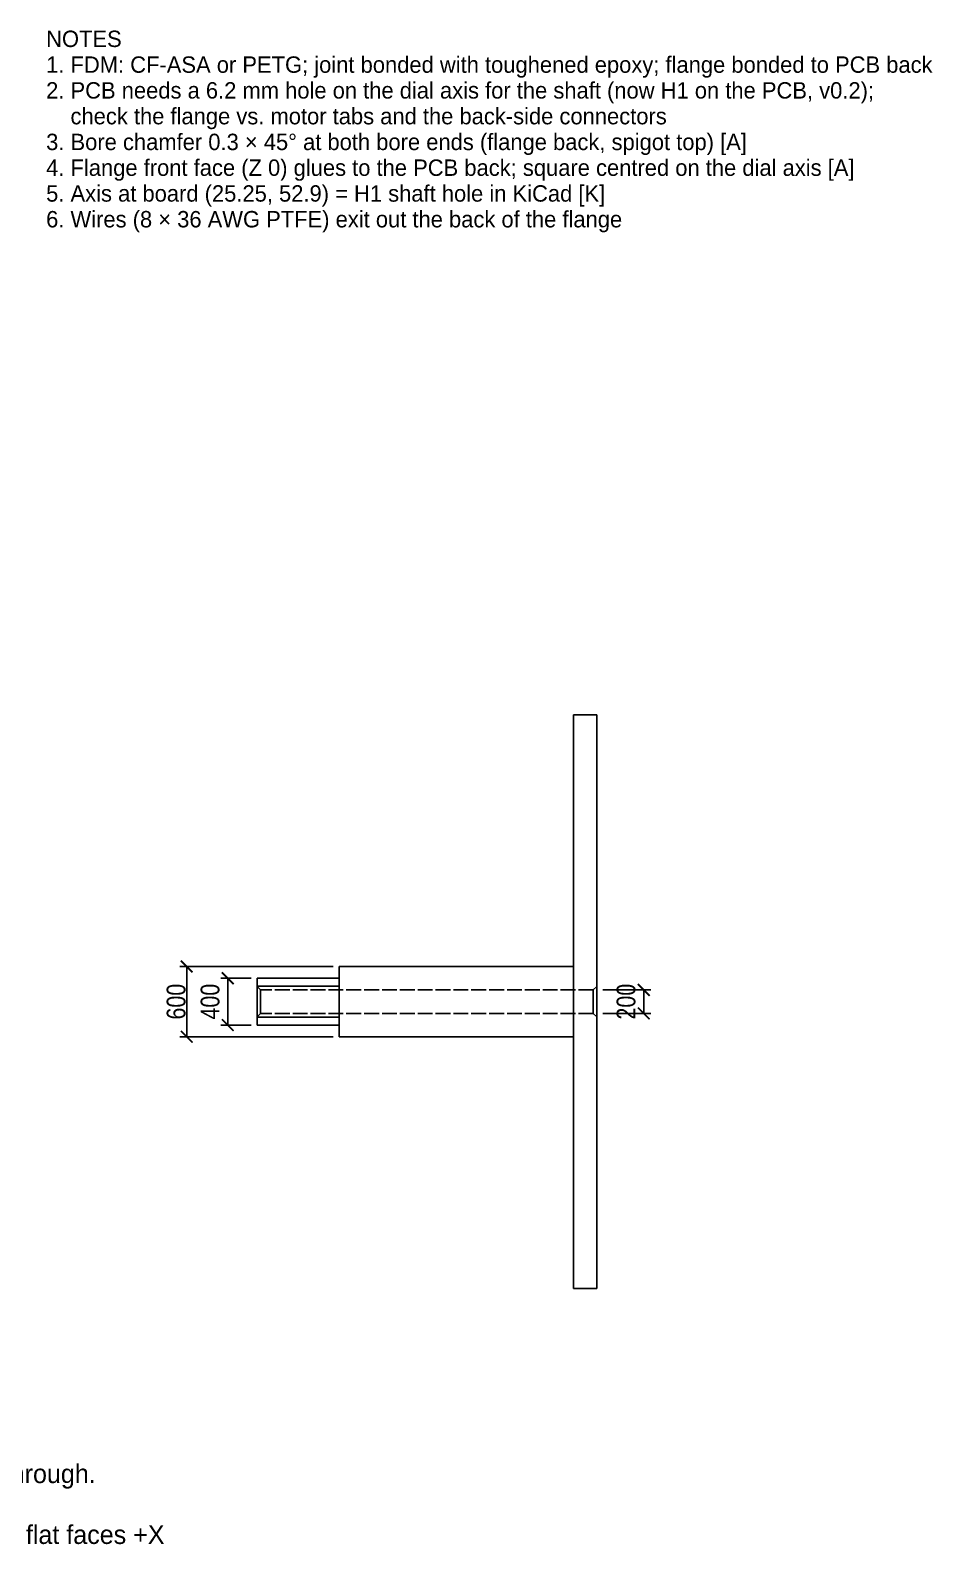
# Model space of a CAD drawing. Header units: millimetres. Extents: x -32 to 106, y -47 to 84.
# Drawn here: x 29.2 to 106.2, y -46.8 to 82.9 of the extents above; entities that cross this region are included whole.
import ezdxf

# ---------------------------------------------------------------- set-up
doc = ezdxf.new("R2010")
doc.units = ezdxf.units.MM
doc.linetypes.add('DASHED', pattern=[1.524, 1.27, -0.254])
for name, color, linetype in [('DIMS', 3, 'CONTINUOUS'), ('HIDDEN', 8, 'DASHED'), ('TEXT', 7, 'CONTINUOUS'), ('VISIBLE', 7, 'CONTINUOUS')]:
    doc.layers.add(name, color=color, linetype=linetype)
doc.styles.add('OpenSansCondensed-Light', font='OpenSansCondensed-Light.ttf')
doc.dimstyles.new('EZDXF', dxfattribs={"dimtxt": 0.25, "dimasz": 0.175, "dimexe": 0.375, "dimexo": 0.125, "dimgap": 0.1, "dimtad": 1, "dimlfac": 100, "dimzin": 12, "dimdsep": 46, "dimtxsty": 'OpenSansCondensed-Light', "dimblk": 'ARCHTICK', "dimcen": 2.5, "dimazin": 3, "dimtfac": 0.5, "dimtmove": 2, "dimatfit": 3})

# ---------------------------------------------------------------- blocks, each defined once
blk = doc.blocks.new('_ARCHTICK')
at = {"color": 0, "linetype": 'BYBLOCK', "const_width": 0.15}
blk.add_lwpolyline([(-0.5, -0.5), (0.5, 0.5)], dxfattribs=at)

msp = doc.modelspace()

# ---------------------------------------------------------------- linework, layer by layer
at = {"layer": 'HIDDEN'}
for points in [[(75.5, -24.5), (75.5, 24.5)], [(77.5, 24.5), (75.5, 24.5)], [(77.5, -24.5), (77.5, 24.5)], [(55.5, 3), (55.5, 2.90476), (55.5, 2.80952), (55.5, 2.71429), (55.5, 2.61905), (55.5, 2.52381), (55.5, 2.42857), (55.5, 2.33333), (55.5, 2.2381), (55.5, 2.14286), (55.5, 2.04762), (55.5, 1.95238), (55.5, 1.85714), (55.5, 1.7619), (55.5, 1.66667), (55.5, 1.57143), (55.5, 1.47619), (55.5, 1.38095), (55.5, 1.28571), (55.5, 1.19048), (55.5, 1.09524), (55.5, 1), (55.5, 0.90476), (55.5, 0.80952), (55.5, 0.71429), (55.5, 0.61905), (55.5, 0.52381), (55.5, 0.42857), (55.5, 0.33333), (55.5, 0.2381), (55.5, 0.14286), (55.5, 0.04762), (55.5, -0.04762), (55.5, -0.14286), (55.5, -0.2381), (55.5, -0.33333), (55.5, -0.42857), (55.5, -0.52381), (55.5, -0.61905), (55.5, -0.71429), (55.5, -0.80952), (55.5, -0.90476), (55.5, -1), (55.5, -1.09524), (55.5, -1.19048), (55.5, -1.28571), (55.5, -1.38095), (55.5, -1.47619), (55.5, -1.57143), (55.5, -1.66667), (55.5, -1.7619), (55.5, -1.85714), (55.5, -1.95238), (55.5, -2.04762), (55.5, -2.14286), (55.5, -2.2381), (55.5, -2.33333), (55.5, -2.42857), (55.5, -2.52381), (55.5, -2.61905), (55.5, -2.71429), (55.5, -2.80952), (55.5, -2.90476), (55.5, -3)], [(75.5, 0), (75.5, 0.04762), (75.5, 0.09524), (75.5, 0.14286), (75.5, 0.19048), (75.5, 0.2381), (75.5, 0.28571), (75.5, 0.33333), (75.5, 0.38095), (75.5, 0.42857), (75.5, 0.47619), (75.5, 0.52381), (75.5, 0.57143), (75.5, 0.61905), (75.5, 0.66667), (75.5, 0.71429), (75.5, 0.7619), (75.5, 0.80952), (75.5, 0.85714), (75.5, 0.90476), (75.5, 0.95238), (75.5, 1), (75.5, 1.04762), (75.5, 1.09524), (75.5, 1.14286), (75.5, 1.19048), (75.5, 1.2381), (75.5, 1.28571), (75.5, 1.33333), (75.5, 1.38095), (75.5, 1.42857), (75.5, 1.47619), (75.5, 1.52381), (75.5, 1.57143), (75.5, 1.61905), (75.5, 1.66667), (75.5, 1.71429), (75.5, 1.7619), (75.5, 1.80952), (75.5, 1.85714), (75.5, 1.90476), (75.5, 1.95238), (75.5, 2), (75.5, 2.04762), (75.5, 2.09524), (75.5, 2.14286), (75.5, 2.19048), (75.5, 2.2381), (75.5, 2.28571), (75.5, 2.33333), (75.5, 2.38095), (75.5, 2.42857), (75.5, 2.47619), (75.5, 2.52381), (75.5, 2.57143), (75.5, 2.61905), (75.5, 2.66667), (75.5, 2.71429), (75.5, 2.7619), (75.5, 2.80952), (75.5, 2.85714), (75.5, 2.90476), (75.5, 2.95238), (75.5, 3)], [(75.5, 3), (75.5, 2.90476), (75.5, 2.80952), (75.5, 2.71429), (75.5, 2.61905), (75.5, 2.52381), (75.5, 2.42857), (75.5, 2.33333), (75.5, 2.2381), (75.5, 2.14286), (75.5, 2.04762), (75.5, 1.95238), (75.5, 1.85714), (75.5, 1.7619), (75.5, 1.66667), (75.5, 1.57143), (75.5, 1.47619), (75.5, 1.38095), (75.5, 1.28571), (75.5, 1.19048), (75.5, 1.09524), (75.5, 1), (75.5, 0.90476), (75.5, 0.80952), (75.5, 0.71429), (75.5, 0.61905), (75.5, 0.52381), (75.5, 0.42857), (75.5, 0.33333), (75.5, 0.2381), (75.5, 0.14286), (75.5, 0.04762), (75.5, -0.04762), (75.5, -0.14286), (75.5, -0.2381), (75.5, -0.33333), (75.5, -0.42857), (75.5, -0.52381), (75.5, -0.61905), (75.5, -0.71429), (75.5, -0.80952), (75.5, -0.90476), (75.5, -1), (75.5, -1.09524), (75.5, -1.19048), (75.5, -1.28571), (75.5, -1.38095), (75.5, -1.47619), (75.5, -1.57143), (75.5, -1.66667), (75.5, -1.7619), (75.5, -1.85714), (75.5, -1.95238), (75.5, -2.04762), (75.5, -2.14286), (75.5, -2.2381), (75.5, -2.33333), (75.5, -2.42857), (75.5, -2.52381), (75.5, -2.61905), (75.5, -2.71429), (75.5, -2.80952), (75.5, -2.90476), (75.5, -3)], [(48.5, 2), (48.5, 1.93651), (48.5, 1.87302), (48.5, 1.80952), (48.5, 1.74603), (48.5, 1.68254), (48.5, 1.61905), (48.5, 1.55556), (48.5, 1.49206), (48.5, 1.42857), (48.5, 1.36508), (48.5, 1.30159), (48.5, 1.2381), (48.5, 1.1746), (48.5, 1.11111), (48.5, 1.04762), (48.5, 0.98413), (48.5, 0.92063), (48.5, 0.85714), (48.5, 0.79365), (48.5, 0.73016), (48.5, 0.66667), (48.5, 0.60317), (48.5, 0.53968), (48.5, 0.47619), (48.5, 0.4127), (48.5, 0.34921), (48.5, 0.28571), (48.5, 0.22222), (48.5, 0.15873), (48.5, 0.09524), (48.5, 0.03175), (48.5, -0.03175), (48.5, -0.09524), (48.5, -0.15873), (48.5, -0.22222), (48.5, -0.28571), (48.5, -0.34921), (48.5, -0.4127), (48.5, -0.47619), (48.5, -0.53968), (48.5, -0.60317), (48.5, -0.66667), (48.5, -0.73016), (48.5, -0.79365), (48.5, -0.85714), (48.5, -0.92063), (48.5, -0.98413), (48.5, -1.04762), (48.5, -1.11111), (48.5, -1.1746), (48.5, -1.2381), (48.5, -1.30159), (48.5, -1.36508), (48.5, -1.42857), (48.5, -1.49206), (48.5, -1.55556), (48.5, -1.61905), (48.5, -1.68254), (48.5, -1.74603), (48.5, -1.80952), (48.5, -1.87302), (48.5, -1.93651), (48.5, -2)], [(48.5, 0), (48.5, 0.02063), (48.5, 0.04127), (48.5, 0.0619), (48.5, 0.08254), (48.5, 0.10317), (48.5, 0.12381), (48.5, 0.14444), (48.5, 0.16508), (48.5, 0.18571), (48.5, 0.20635), (48.5, 0.22698), (48.5, 0.24762), (48.5, 0.26825), (48.5, 0.28889), (48.5, 0.30952), (48.5, 0.33016), (48.5, 0.35079), (48.5, 0.37143), (48.5, 0.39206), (48.5, 0.4127), (48.5, 0.43333), (48.5, 0.45397), (48.5, 0.4746), (48.5, 0.49524), (48.5, 0.51587), (48.5, 0.53651), (48.5, 0.55714), (48.5, 0.57778), (48.5, 0.59841), (48.5, 0.61905), (48.5, 0.63968), (48.5, 0.66032), (48.5, 0.68095), (48.5, 0.70159), (48.5, 0.72222), (48.5, 0.74286), (48.5, 0.76349), (48.5, 0.78413), (48.5, 0.80476), (48.5, 0.8254), (48.5, 0.84603), (48.5, 0.86667), (48.5, 0.8873), (48.5, 0.90794), (48.5, 0.92857), (48.5, 0.94921), (48.5, 0.96984), (48.5, 0.99048), (48.5, 1.01111), (48.5, 1.03175), (48.5, 1.05238), (48.5, 1.07302), (48.5, 1.09365), (48.5, 1.11429), (48.5, 1.13492), (48.5, 1.15556), (48.5, 1.17619), (48.5, 1.19683), (48.5, 1.21746), (48.5, 1.2381), (48.5, 1.25873), (48.5, 1.27937), (48.5, 1.3)], [(48.5, 1.3), (48.5, 1.25873), (48.5, 1.21746), (48.5, 1.17619), (48.5, 1.13492), (48.5, 1.09365), (48.5, 1.05238), (48.5, 1.01111), (48.5, 0.96984), (48.5, 0.92857), (48.5, 0.8873), (48.5, 0.84603), (48.5, 0.80476), (48.5, 0.76349), (48.5, 0.72222), (48.5, 0.68095), (48.5, 0.63968), (48.5, 0.59841), (48.5, 0.55714), (48.5, 0.51587), (48.5, 0.4746), (48.5, 0.43333), (48.5, 0.39206), (48.5, 0.35079), (48.5, 0.30952), (48.5, 0.26825), (48.5, 0.22698), (48.5, 0.18571), (48.5, 0.14444), (48.5, 0.10317), (48.5, 0.0619), (48.5, 0.02063), (48.5, -0.02063), (48.5, -0.0619), (48.5, -0.10317), (48.5, -0.14444), (48.5, -0.18571), (48.5, -0.22698), (48.5, -0.26825), (48.5, -0.30952), (48.5, -0.35079), (48.5, -0.39206), (48.5, -0.43333), (48.5, -0.4746), (48.5, -0.51587), (48.5, -0.55714), (48.5, -0.59841), (48.5, -0.63968), (48.5, -0.68095), (48.5, -0.72222), (48.5, -0.76349), (48.5, -0.80476), (48.5, -0.84603), (48.5, -0.8873), (48.5, -0.92857), (48.5, -0.96984), (48.5, -1.01111), (48.5, -1.05238), (48.5, -1.09365), (48.5, -1.13492), (48.5, -1.17619), (48.5, -1.21746), (48.5, -1.25873), (48.5, -1.3)], [(48.8, 1), (48.5, 1.3)], [(55.5, 1.32288), (55.5, 1.33362), (55.5, 1.34437), (55.5, 1.35512), (55.5, 1.36587), (55.5, 1.37662), (55.5, 1.38736), (55.5, 1.39811), (55.5, 1.40886), (55.5, 1.41961), (55.5, 1.43036), (55.5, 1.4411), (55.5, 1.45185), (55.5, 1.4626), (55.5, 1.47335), (55.5, 1.4841), (55.5, 1.49484), (55.5, 1.50559), (55.5, 1.51634), (55.5, 1.52709), (55.5, 1.53784), (55.5, 1.54858), (55.5, 1.55933), (55.5, 1.57008), (55.5, 1.58083), (55.5, 1.59158), (55.5, 1.60232), (55.5, 1.61307), (55.5, 1.62382), (55.5, 1.63457), (55.5, 1.64532), (55.5, 1.65606), (55.5, 1.66681), (55.5, 1.67756), (55.5, 1.68831), (55.5, 1.69906), (55.5, 1.7098), (55.5, 1.72055), (55.5, 1.7313), (55.5, 1.74205), (55.5, 1.7528), (55.5, 1.76354), (55.5, 1.77429), (55.5, 1.78504), (55.5, 1.79579), (55.5, 1.80654), (55.5, 1.81728), (55.5, 1.82803), (55.5, 1.83878), (55.5, 1.84953), (55.5, 1.86028), (55.5, 1.87102), (55.5, 1.88177), (55.5, 1.89252), (55.5, 1.90327), (55.5, 1.91402), (55.5, 1.92476), (55.5, 1.93551), (55.5, 1.94626), (55.5, 1.95701), (55.5, 1.96776), (55.5, 1.9785), (55.5, 1.98925), (55.5, 2)], [(55.5, 2), (55.5, 1.93651), (55.5, 1.87302), (55.5, 1.80952), (55.5, 1.74603), (55.5, 1.68254), (55.5, 1.61905), (55.5, 1.55556), (55.5, 1.49206), (55.5, 1.42857), (55.5, 1.36508), (55.5, 1.30159), (55.5, 1.2381), (55.5, 1.1746), (55.5, 1.11111), (55.5, 1.04762), (55.5, 0.98413), (55.5, 0.92063), (55.5, 0.85714), (55.5, 0.79365), (55.5, 0.73016), (55.5, 0.66667), (55.5, 0.60317), (55.5, 0.53968), (55.5, 0.47619), (55.5, 0.4127), (55.5, 0.34921), (55.5, 0.28571), (55.5, 0.22222), (55.5, 0.15873), (55.5, 0.09524), (55.5, 0.03175), (55.5, -0.03175), (55.5, -0.09524), (55.5, -0.15873), (55.5, -0.22222), (55.5, -0.28571), (55.5, -0.34921), (55.5, -0.4127), (55.5, -0.47619), (55.5, -0.53968), (55.5, -0.60317), (55.5, -0.66667), (55.5, -0.73016), (55.5, -0.79365), (55.5, -0.85714), (55.5, -0.92063), (55.5, -0.98413), (55.5, -1.04762), (55.5, -1.11111), (55.5, -1.1746), (55.5, -1.2381), (55.5, -1.30159), (55.5, -1.36508), (55.5, -1.42857), (55.5, -1.49206), (55.5, -1.55556), (55.5, -1.61905), (55.5, -1.68254), (55.5, -1.74603), (55.5, -1.80952), (55.5, -1.87302), (55.5, -1.93651), (55.5, -2)], [(55.5, -1.32288), (55.5, 1.32288)], [(77.2, 1), (77.5, 1.3)], [(77.5, 0), (77.5, 0.02063), (77.5, 0.04127), (77.5, 0.0619), (77.5, 0.08254), (77.5, 0.10317), (77.5, 0.12381), (77.5, 0.14444), (77.5, 0.16508), (77.5, 0.18571), (77.5, 0.20635), (77.5, 0.22698), (77.5, 0.24762), (77.5, 0.26825), (77.5, 0.28889), (77.5, 0.30952), (77.5, 0.33016), (77.5, 0.35079), (77.5, 0.37143), (77.5, 0.39206), (77.5, 0.4127), (77.5, 0.43333), (77.5, 0.45397), (77.5, 0.4746), (77.5, 0.49524), (77.5, 0.51587), (77.5, 0.53651), (77.5, 0.55714), (77.5, 0.57778), (77.5, 0.59841), (77.5, 0.61905), (77.5, 0.63968), (77.5, 0.66032), (77.5, 0.68095), (77.5, 0.70159), (77.5, 0.72222), (77.5, 0.74286), (77.5, 0.76349), (77.5, 0.78413), (77.5, 0.80476), (77.5, 0.8254), (77.5, 0.84603), (77.5, 0.86667), (77.5, 0.8873), (77.5, 0.90794), (77.5, 0.92857), (77.5, 0.94921), (77.5, 0.96984), (77.5, 0.99048), (77.5, 1.01111), (77.5, 1.03175), (77.5, 1.05238), (77.5, 1.07302), (77.5, 1.09365), (77.5, 1.11429), (77.5, 1.13492), (77.5, 1.15556), (77.5, 1.17619), (77.5, 1.19683), (77.5, 1.21746), (77.5, 1.2381), (77.5, 1.25873), (77.5, 1.27937), (77.5, 1.3)], [(77.5, 1.3), (77.5, 1.25873), (77.5, 1.21746), (77.5, 1.17619), (77.5, 1.13492), (77.5, 1.09365), (77.5, 1.05238), (77.5, 1.01111), (77.5, 0.96984), (77.5, 0.92857), (77.5, 0.8873), (77.5, 0.84603), (77.5, 0.80476), (77.5, 0.76349), (77.5, 0.72222), (77.5, 0.68095), (77.5, 0.63968), (77.5, 0.59841), (77.5, 0.55714), (77.5, 0.51587), (77.5, 0.4746), (77.5, 0.43333), (77.5, 0.39206), (77.5, 0.35079), (77.5, 0.30952), (77.5, 0.26825), (77.5, 0.22698), (77.5, 0.18571), (77.5, 0.14444), (77.5, 0.10317), (77.5, 0.0619), (77.5, 0.02063), (77.5, -0.02063), (77.5, -0.0619), (77.5, -0.10317), (77.5, -0.14444), (77.5, -0.18571), (77.5, -0.22698), (77.5, -0.26825), (77.5, -0.30952), (77.5, -0.35079), (77.5, -0.39206), (77.5, -0.43333), (77.5, -0.4746), (77.5, -0.51587), (77.5, -0.55714), (77.5, -0.59841), (77.5, -0.63968), (77.5, -0.68095), (77.5, -0.72222), (77.5, -0.76349), (77.5, -0.80476), (77.5, -0.84603), (77.5, -0.8873), (77.5, -0.92857), (77.5, -0.96984), (77.5, -1.01111), (77.5, -1.05238), (77.5, -1.09365), (77.5, -1.13492), (77.5, -1.17619), (77.5, -1.21746), (77.5, -1.25873), (77.5, -1.3)], [(48.8, 0), (48.8, 0.01587), (48.8, 0.03175), (48.8, 0.04762), (48.8, 0.06349), (48.8, 0.07937), (48.8, 0.09524), (48.8, 0.11111), (48.8, 0.12698), (48.8, 0.14286), (48.8, 0.15873), (48.8, 0.1746), (48.8, 0.19048), (48.8, 0.20635), (48.8, 0.22222), (48.8, 0.2381), (48.8, 0.25397), (48.8, 0.26984), (48.8, 0.28571), (48.8, 0.30159), (48.8, 0.31746), (48.8, 0.33333), (48.8, 0.34921), (48.8, 0.36508), (48.8, 0.38095), (48.8, 0.39683), (48.8, 0.4127), (48.8, 0.42857), (48.8, 0.44444), (48.8, 0.46032), (48.8, 0.47619), (48.8, 0.49206), (48.8, 0.50794), (48.8, 0.52381), (48.8, 0.53968), (48.8, 0.55556), (48.8, 0.57143), (48.8, 0.5873), (48.8, 0.60317), (48.8, 0.61905), (48.8, 0.63492), (48.8, 0.65079), (48.8, 0.66667), (48.8, 0.68254), (48.8, 0.69841), (48.8, 0.71429), (48.8, 0.73016), (48.8, 0.74603), (48.8, 0.7619), (48.8, 0.77778), (48.8, 0.79365), (48.8, 0.80952), (48.8, 0.8254), (48.8, 0.84127), (48.8, 0.85714), (48.8, 0.87302), (48.8, 0.88889), (48.8, 0.90476), (48.8, 0.92063), (48.8, 0.93651), (48.8, 0.95238), (48.8, 0.96825), (48.8, 0.98413), (48.8, 1)], [(48.8, 1), (48.8, 0.96825), (48.8, 0.93651), (48.8, 0.90476), (48.8, 0.87302), (48.8, 0.84127), (48.8, 0.80952), (48.8, 0.77778), (48.8, 0.74603), (48.8, 0.71429), (48.8, 0.68254), (48.8, 0.65079), (48.8, 0.61905), (48.8, 0.5873), (48.8, 0.55556), (48.8, 0.52381), (48.8, 0.49206), (48.8, 0.46032), (48.8, 0.42857), (48.8, 0.39683), (48.8, 0.36508), (48.8, 0.33333), (48.8, 0.30159), (48.8, 0.26984), (48.8, 0.2381), (48.8, 0.20635), (48.8, 0.1746), (48.8, 0.14286), (48.8, 0.11111), (48.8, 0.07937), (48.8, 0.04762), (48.8, 0.01587), (48.8, -0.01587), (48.8, -0.04762), (48.8, -0.07937), (48.8, -0.11111), (48.8, -0.14286), (48.8, -0.1746), (48.8, -0.20635), (48.8, -0.2381), (48.8, -0.26984), (48.8, -0.30159), (48.8, -0.33333), (48.8, -0.36508), (48.8, -0.39683), (48.8, -0.42857), (48.8, -0.46032), (48.8, -0.49206), (48.8, -0.52381), (48.8, -0.55556), (48.8, -0.5873), (48.8, -0.61905), (48.8, -0.65079), (48.8, -0.68254), (48.8, -0.71429), (48.8, -0.74603), (48.8, -0.77778), (48.8, -0.80952), (48.8, -0.84127), (48.8, -0.87302), (48.8, -0.90476), (48.8, -0.93651), (48.8, -0.96825), (48.8, -1)], [(77.2, 1), (48.8, 1)], [(77.2, 0), (77.2, 0.01587), (77.2, 0.03175), (77.2, 0.04762), (77.2, 0.06349), (77.2, 0.07937), (77.2, 0.09524), (77.2, 0.11111), (77.2, 0.12698), (77.2, 0.14286), (77.2, 0.15873), (77.2, 0.1746), (77.2, 0.19048), (77.2, 0.20635), (77.2, 0.22222), (77.2, 0.2381), (77.2, 0.25397), (77.2, 0.26984), (77.2, 0.28571), (77.2, 0.30159), (77.2, 0.31746), (77.2, 0.33333), (77.2, 0.34921), (77.2, 0.36508), (77.2, 0.38095), (77.2, 0.39683), (77.2, 0.4127), (77.2, 0.42857), (77.2, 0.44444), (77.2, 0.46032), (77.2, 0.47619), (77.2, 0.49206), (77.2, 0.50794), (77.2, 0.52381), (77.2, 0.53968), (77.2, 0.55556), (77.2, 0.57143), (77.2, 0.5873), (77.2, 0.60317), (77.2, 0.61905), (77.2, 0.63492), (77.2, 0.65079), (77.2, 0.66667), (77.2, 0.68254), (77.2, 0.69841), (77.2, 0.71429), (77.2, 0.73016), (77.2, 0.74603), (77.2, 0.7619), (77.2, 0.77778), (77.2, 0.79365), (77.2, 0.80952), (77.2, 0.8254), (77.2, 0.84127), (77.2, 0.85714), (77.2, 0.87302), (77.2, 0.88889), (77.2, 0.90476), (77.2, 0.92063), (77.2, 0.93651), (77.2, 0.95238), (77.2, 0.96825), (77.2, 0.98413), (77.2, 1)], [(77.2, 1), (77.2, 0.96825), (77.2, 0.93651), (77.2, 0.90476), (77.2, 0.87302), (77.2, 0.84127), (77.2, 0.80952), (77.2, 0.77778), (77.2, 0.74603), (77.2, 0.71429), (77.2, 0.68254), (77.2, 0.65079), (77.2, 0.61905), (77.2, 0.5873), (77.2, 0.55556), (77.2, 0.52381), (77.2, 0.49206), (77.2, 0.46032), (77.2, 0.42857), (77.2, 0.39683), (77.2, 0.36508), (77.2, 0.33333), (77.2, 0.30159), (77.2, 0.26984), (77.2, 0.2381), (77.2, 0.20635), (77.2, 0.1746), (77.2, 0.14286), (77.2, 0.11111), (77.2, 0.07937), (77.2, 0.04762), (77.2, 0.01587), (77.2, -0.01587), (77.2, -0.04762), (77.2, -0.07937), (77.2, -0.11111), (77.2, -0.14286), (77.2, -0.1746), (77.2, -0.20635), (77.2, -0.2381), (77.2, -0.26984), (77.2, -0.30159), (77.2, -0.33333), (77.2, -0.36508), (77.2, -0.39683), (77.2, -0.42857), (77.2, -0.46032), (77.2, -0.49206), (77.2, -0.52381), (77.2, -0.55556), (77.2, -0.5873), (77.2, -0.61905), (77.2, -0.65079), (77.2, -0.68254), (77.2, -0.71429), (77.2, -0.74603), (77.2, -0.77778), (77.2, -0.80952), (77.2, -0.84127), (77.2, -0.87302), (77.2, -0.90476), (77.2, -0.93651), (77.2, -0.96825), (77.2, -1)], [(48.5, -1.3), (48.5, -1.27937), (48.5, -1.25873), (48.5, -1.2381), (48.5, -1.21746), (48.5, -1.19683), (48.5, -1.17619), (48.5, -1.15556), (48.5, -1.13492), (48.5, -1.11429), (48.5, -1.09365), (48.5, -1.07302), (48.5, -1.05238), (48.5, -1.03175), (48.5, -1.01111), (48.5, -0.99048), (48.5, -0.96984), (48.5, -0.94921), (48.5, -0.92857), (48.5, -0.90794), (48.5, -0.8873), (48.5, -0.86667), (48.5, -0.84603), (48.5, -0.8254), (48.5, -0.80476), (48.5, -0.78413), (48.5, -0.76349), (48.5, -0.74286), (48.5, -0.72222), (48.5, -0.70159), (48.5, -0.68095), (48.5, -0.66032), (48.5, -0.63968), (48.5, -0.61905), (48.5, -0.59841), (48.5, -0.57778), (48.5, -0.55714), (48.5, -0.53651), (48.5, -0.51587), (48.5, -0.49524), (48.5, -0.4746), (48.5, -0.45397), (48.5, -0.43333), (48.5, -0.4127), (48.5, -0.39206), (48.5, -0.37143), (48.5, -0.35079), (48.5, -0.33016), (48.5, -0.30952), (48.5, -0.28889), (48.5, -0.26825), (48.5, -0.24762), (48.5, -0.22698), (48.5, -0.20635), (48.5, -0.18571), (48.5, -0.16508), (48.5, -0.14444), (48.5, -0.12381), (48.5, -0.10317), (48.5, -0.08254), (48.5, -0.0619), (48.5, -0.04127), (48.5, -0.02063), (48.5, 0)], [(48.8, -1), (48.5, -1.3)], [(48.8, -1), (48.8, -0.98413), (48.8, -0.96825), (48.8, -0.95238), (48.8, -0.93651), (48.8, -0.92063), (48.8, -0.90476), (48.8, -0.88889), (48.8, -0.87302), (48.8, -0.85714), (48.8, -0.84127), (48.8, -0.8254), (48.8, -0.80952), (48.8, -0.79365), (48.8, -0.77778), (48.8, -0.7619), (48.8, -0.74603), (48.8, -0.73016), (48.8, -0.71429), (48.8, -0.69841), (48.8, -0.68254), (48.8, -0.66667), (48.8, -0.65079), (48.8, -0.63492), (48.8, -0.61905), (48.8, -0.60317), (48.8, -0.5873), (48.8, -0.57143), (48.8, -0.55556), (48.8, -0.53968), (48.8, -0.52381), (48.8, -0.50794), (48.8, -0.49206), (48.8, -0.47619), (48.8, -0.46032), (48.8, -0.44444), (48.8, -0.42857), (48.8, -0.4127), (48.8, -0.39683), (48.8, -0.38095), (48.8, -0.36508), (48.8, -0.34921), (48.8, -0.33333), (48.8, -0.31746), (48.8, -0.30159), (48.8, -0.28571), (48.8, -0.26984), (48.8, -0.25397), (48.8, -0.2381), (48.8, -0.22222), (48.8, -0.20635), (48.8, -0.19048), (48.8, -0.1746), (48.8, -0.15873), (48.8, -0.14286), (48.8, -0.12698), (48.8, -0.11111), (48.8, -0.09524), (48.8, -0.07937), (48.8, -0.06349), (48.8, -0.04762), (48.8, -0.03175), (48.8, -0.01587), (48.8, 0)], [(77.2, -1), (48.8, -1)], [(75.5, -3), (75.5, -2.95238), (75.5, -2.90476), (75.5, -2.85714), (75.5, -2.80952), (75.5, -2.7619), (75.5, -2.71429), (75.5, -2.66667), (75.5, -2.61905), (75.5, -2.57143), (75.5, -2.52381), (75.5, -2.47619), (75.5, -2.42857), (75.5, -2.38095), (75.5, -2.33333), (75.5, -2.28571), (75.5, -2.2381), (75.5, -2.19048), (75.5, -2.14286), (75.5, -2.09524), (75.5, -2.04762), (75.5, -2), (75.5, -1.95238), (75.5, -1.90476), (75.5, -1.85714), (75.5, -1.80952), (75.5, -1.7619), (75.5, -1.71429), (75.5, -1.66667), (75.5, -1.61905), (75.5, -1.57143), (75.5, -1.52381), (75.5, -1.47619), (75.5, -1.42857), (75.5, -1.38095), (75.5, -1.33333), (75.5, -1.28571), (75.5, -1.2381), (75.5, -1.19048), (75.5, -1.14286), (75.5, -1.09524), (75.5, -1.04762), (75.5, -1), (75.5, -0.95238), (75.5, -0.90476), (75.5, -0.85714), (75.5, -0.80952), (75.5, -0.7619), (75.5, -0.71429), (75.5, -0.66667), (75.5, -0.61905), (75.5, -0.57143), (75.5, -0.52381), (75.5, -0.47619), (75.5, -0.42857), (75.5, -0.38095), (75.5, -0.33333), (75.5, -0.28571), (75.5, -0.2381), (75.5, -0.19048), (75.5, -0.14286), (75.5, -0.09524), (75.5, -0.04762), (75.5, 0)], [(77.2, -1), (77.2, -0.98413), (77.2, -0.96825), (77.2, -0.95238), (77.2, -0.93651), (77.2, -0.92063), (77.2, -0.90476), (77.2, -0.88889), (77.2, -0.87302), (77.2, -0.85714), (77.2, -0.84127), (77.2, -0.8254), (77.2, -0.80952), (77.2, -0.79365), (77.2, -0.77778), (77.2, -0.7619), (77.2, -0.74603), (77.2, -0.73016), (77.2, -0.71429), (77.2, -0.69841), (77.2, -0.68254), (77.2, -0.66667), (77.2, -0.65079), (77.2, -0.63492), (77.2, -0.61905), (77.2, -0.60317), (77.2, -0.5873), (77.2, -0.57143), (77.2, -0.55556), (77.2, -0.53968), (77.2, -0.52381), (77.2, -0.50794), (77.2, -0.49206), (77.2, -0.47619), (77.2, -0.46032), (77.2, -0.44444), (77.2, -0.42857), (77.2, -0.4127), (77.2, -0.39683), (77.2, -0.38095), (77.2, -0.36508), (77.2, -0.34921), (77.2, -0.33333), (77.2, -0.31746), (77.2, -0.30159), (77.2, -0.28571), (77.2, -0.26984), (77.2, -0.25397), (77.2, -0.2381), (77.2, -0.22222), (77.2, -0.20635), (77.2, -0.19048), (77.2, -0.1746), (77.2, -0.15873), (77.2, -0.14286), (77.2, -0.12698), (77.2, -0.11111), (77.2, -0.09524), (77.2, -0.07937), (77.2, -0.06349), (77.2, -0.04762), (77.2, -0.03175), (77.2, -0.01587), (77.2, 0)], [(77.2, -1), (77.5, -1.3)], [(77.5, -1.3), (77.5, -1.27937), (77.5, -1.25873), (77.5, -1.2381), (77.5, -1.21746), (77.5, -1.19683), (77.5, -1.17619), (77.5, -1.15556), (77.5, -1.13492), (77.5, -1.11429), (77.5, -1.09365), (77.5, -1.07302), (77.5, -1.05238), (77.5, -1.03175), (77.5, -1.01111), (77.5, -0.99048), (77.5, -0.96984), (77.5, -0.94921), (77.5, -0.92857), (77.5, -0.90794), (77.5, -0.8873), (77.5, -0.86667), (77.5, -0.84603), (77.5, -0.8254), (77.5, -0.80476), (77.5, -0.78413), (77.5, -0.76349), (77.5, -0.74286), (77.5, -0.72222), (77.5, -0.70159), (77.5, -0.68095), (77.5, -0.66032), (77.5, -0.63968), (77.5, -0.61905), (77.5, -0.59841), (77.5, -0.57778), (77.5, -0.55714), (77.5, -0.53651), (77.5, -0.51587), (77.5, -0.49524), (77.5, -0.4746), (77.5, -0.45397), (77.5, -0.43333), (77.5, -0.4127), (77.5, -0.39206), (77.5, -0.37143), (77.5, -0.35079), (77.5, -0.33016), (77.5, -0.30952), (77.5, -0.28889), (77.5, -0.26825), (77.5, -0.24762), (77.5, -0.22698), (77.5, -0.20635), (77.5, -0.18571), (77.5, -0.16508), (77.5, -0.14444), (77.5, -0.12381), (77.5, -0.10317), (77.5, -0.08254), (77.5, -0.0619), (77.5, -0.04127), (77.5, -0.02063), (77.5, 0)], [(55.5, -2), (55.5, -1.98925), (55.5, -1.9785), (55.5, -1.96776), (55.5, -1.95701), (55.5, -1.94626), (55.5, -1.93551), (55.5, -1.92476), (55.5, -1.91402), (55.5, -1.90327), (55.5, -1.89252), (55.5, -1.88177), (55.5, -1.87102), (55.5, -1.86028), (55.5, -1.84953), (55.5, -1.83878), (55.5, -1.82803), (55.5, -1.81728), (55.5, -1.80654), (55.5, -1.79579), (55.5, -1.78504), (55.5, -1.77429), (55.5, -1.76354), (55.5, -1.7528), (55.5, -1.74205), (55.5, -1.7313), (55.5, -1.72055), (55.5, -1.7098), (55.5, -1.69906), (55.5, -1.68831), (55.5, -1.67756), (55.5, -1.66681), (55.5, -1.65606), (55.5, -1.64532), (55.5, -1.63457), (55.5, -1.62382), (55.5, -1.61307), (55.5, -1.60232), (55.5, -1.59158), (55.5, -1.58083), (55.5, -1.57008), (55.5, -1.55933), (55.5, -1.54858), (55.5, -1.53784), (55.5, -1.52709), (55.5, -1.51634), (55.5, -1.50559), (55.5, -1.49484), (55.5, -1.4841), (55.5, -1.47335), (55.5, -1.4626), (55.5, -1.45185), (55.5, -1.4411), (55.5, -1.43036), (55.5, -1.41961), (55.5, -1.40886), (55.5, -1.39811), (55.5, -1.38736), (55.5, -1.37662), (55.5, -1.36587), (55.5, -1.35512), (55.5, -1.34437), (55.5, -1.33362), (55.5, -1.32288)], [(77.5, -24.5), (75.5, -24.5)]]:
    msp.add_lwpolyline(points, dxfattribs=at)
at = {"layer": 'VISIBLE'}
for points in [[(77.5, 24.5), (75.5, 24.5)], [(75.5, -24.5), (75.5, 24.5)], [(77.5, -24.5), (77.5, 24.5)], [(55.5, 0), (55.5, 0.04762), (55.5, 0.09524), (55.5, 0.14286), (55.5, 0.19048), (55.5, 0.2381), (55.5, 0.28571), (55.5, 0.33333), (55.5, 0.38095), (55.5, 0.42857), (55.5, 0.47619), (55.5, 0.52381), (55.5, 0.57143), (55.5, 0.61905), (55.5, 0.66667), (55.5, 0.71429), (55.5, 0.7619), (55.5, 0.80952), (55.5, 0.85714), (55.5, 0.90476), (55.5, 0.95238), (55.5, 1), (55.5, 1.04762), (55.5, 1.09524), (55.5, 1.14286), (55.5, 1.19048), (55.5, 1.2381), (55.5, 1.28571), (55.5, 1.33333), (55.5, 1.38095), (55.5, 1.42857), (55.5, 1.47619), (55.5, 1.52381), (55.5, 1.57143), (55.5, 1.61905), (55.5, 1.66667), (55.5, 1.71429), (55.5, 1.7619), (55.5, 1.80952), (55.5, 1.85714), (55.5, 1.90476), (55.5, 1.95238), (55.5, 2), (55.5, 2.04762), (55.5, 2.09524), (55.5, 2.14286), (55.5, 2.19048), (55.5, 2.2381), (55.5, 2.28571), (55.5, 2.33333), (55.5, 2.38095), (55.5, 2.42857), (55.5, 2.47619), (55.5, 2.52381), (55.5, 2.57143), (55.5, 2.61905), (55.5, 2.66667), (55.5, 2.71429), (55.5, 2.7619), (55.5, 2.80952), (55.5, 2.85714), (55.5, 2.90476), (55.5, 2.95238), (55.5, 3)], [(75.5, 3), (55.5, 3)], [(48.5, 1.32288), (48.5, 1.33362), (48.5, 1.34437), (48.5, 1.35512), (48.5, 1.36587), (48.5, 1.37662), (48.5, 1.38736), (48.5, 1.39811), (48.5, 1.40886), (48.5, 1.41961), (48.5, 1.43036), (48.5, 1.4411), (48.5, 1.45185), (48.5, 1.4626), (48.5, 1.47335), (48.5, 1.4841), (48.5, 1.49484), (48.5, 1.50559), (48.5, 1.51634), (48.5, 1.52709), (48.5, 1.53784), (48.5, 1.54858), (48.5, 1.55933), (48.5, 1.57008), (48.5, 1.58083), (48.5, 1.59158), (48.5, 1.60232), (48.5, 1.61307), (48.5, 1.62382), (48.5, 1.63457), (48.5, 1.64532), (48.5, 1.65606), (48.5, 1.66681), (48.5, 1.67756), (48.5, 1.68831), (48.5, 1.69906), (48.5, 1.7098), (48.5, 1.72055), (48.5, 1.7313), (48.5, 1.74205), (48.5, 1.7528), (48.5, 1.76354), (48.5, 1.77429), (48.5, 1.78504), (48.5, 1.79579), (48.5, 1.80654), (48.5, 1.81728), (48.5, 1.82803), (48.5, 1.83878), (48.5, 1.84953), (48.5, 1.86028), (48.5, 1.87102), (48.5, 1.88177), (48.5, 1.89252), (48.5, 1.90327), (48.5, 1.91402), (48.5, 1.92476), (48.5, 1.93551), (48.5, 1.94626), (48.5, 1.95701), (48.5, 1.96776), (48.5, 1.9785), (48.5, 1.98925), (48.5, 2)], [(55.5, 2), (48.5, 2)], [(48.5, -1.32288), (48.5, 1.32288)], [(55.5, 1.32288), (48.5, 1.32288)], [(55.5, -3), (55.5, -2.95238), (55.5, -2.90476), (55.5, -2.85714), (55.5, -2.80952), (55.5, -2.7619), (55.5, -2.71429), (55.5, -2.66667), (55.5, -2.61905), (55.5, -2.57143), (55.5, -2.52381), (55.5, -2.47619), (55.5, -2.42857), (55.5, -2.38095), (55.5, -2.33333), (55.5, -2.28571), (55.5, -2.2381), (55.5, -2.19048), (55.5, -2.14286), (55.5, -2.09524), (55.5, -2.04762), (55.5, -2), (55.5, -1.95238), (55.5, -1.90476), (55.5, -1.85714), (55.5, -1.80952), (55.5, -1.7619), (55.5, -1.71429), (55.5, -1.66667), (55.5, -1.61905), (55.5, -1.57143), (55.5, -1.52381), (55.5, -1.47619), (55.5, -1.42857), (55.5, -1.38095), (55.5, -1.33333), (55.5, -1.28571), (55.5, -1.2381), (55.5, -1.19048), (55.5, -1.14286), (55.5, -1.09524), (55.5, -1.04762), (55.5, -1), (55.5, -0.95238), (55.5, -0.90476), (55.5, -0.85714), (55.5, -0.80952), (55.5, -0.7619), (55.5, -0.71429), (55.5, -0.66667), (55.5, -0.61905), (55.5, -0.57143), (55.5, -0.52381), (55.5, -0.47619), (55.5, -0.42857), (55.5, -0.38095), (55.5, -0.33333), (55.5, -0.28571), (55.5, -0.2381), (55.5, -0.19048), (55.5, -0.14286), (55.5, -0.09524), (55.5, -0.04762), (55.5, 0)], [(48.5, -2), (48.5, -1.98925), (48.5, -1.9785), (48.5, -1.96776), (48.5, -1.95701), (48.5, -1.94626), (48.5, -1.93551), (48.5, -1.92476), (48.5, -1.91402), (48.5, -1.90327), (48.5, -1.89252), (48.5, -1.88177), (48.5, -1.87102), (48.5, -1.86028), (48.5, -1.84953), (48.5, -1.83878), (48.5, -1.82803), (48.5, -1.81728), (48.5, -1.80654), (48.5, -1.79579), (48.5, -1.78504), (48.5, -1.77429), (48.5, -1.76354), (48.5, -1.7528), (48.5, -1.74205), (48.5, -1.7313), (48.5, -1.72055), (48.5, -1.7098), (48.5, -1.69906), (48.5, -1.68831), (48.5, -1.67756), (48.5, -1.66681), (48.5, -1.65606), (48.5, -1.64532), (48.5, -1.63457), (48.5, -1.62382), (48.5, -1.61307), (48.5, -1.60232), (48.5, -1.59158), (48.5, -1.58083), (48.5, -1.57008), (48.5, -1.55933), (48.5, -1.54858), (48.5, -1.53784), (48.5, -1.52709), (48.5, -1.51634), (48.5, -1.50559), (48.5, -1.49484), (48.5, -1.4841), (48.5, -1.47335), (48.5, -1.4626), (48.5, -1.45185), (48.5, -1.4411), (48.5, -1.43036), (48.5, -1.41961), (48.5, -1.40886), (48.5, -1.39811), (48.5, -1.38736), (48.5, -1.37662), (48.5, -1.36587), (48.5, -1.35512), (48.5, -1.34437), (48.5, -1.33362), (48.5, -1.32288)], [(55.5, -1.32288), (48.5, -1.32288)], [(55.5, -2), (48.5, -2)], [(75.5, -3), (55.5, -3)], [(77.5, -24.5), (75.5, -24.5)]]:
    msp.add_lwpolyline(points, dxfattribs=at)

# ---------------------------------------------------------------- texts
at = {"layer": 'TEXT'}
for s, height, p in [('NOTES', 1.4, (30.5, 81.5)), ('1. FDM: CF-ASA or PETG; joint bonded with toughened epoxy; flange bonded to PCB back', 1.4, (30.5, 79.3)), ('2. PCB needs a 6.2 mm hole on the dial axis for the shaft (now H1 on the PCB, v0.2);', 1.4, (30.5, 77.1)), ('    check the flange vs. motor tabs and the back-side connectors', 1.4, (30.5, 74.9)), ('3. Bore chamfer 0.3 × 45° at both bore ends (flange back, spigot top) [A]', 1.4, (30.5, 72.7)), ('4. Flange front face (Z 0) glues to the PCB back; square centred on the dial axis [A]', 1.4, (30.5, 70.5)), ('5. Axis at board (25.25, 52.9) = H1 shaft hole in KiCad [K]', 1.4, (30.5, 68.3)), ('6. Wires (8 × 36 AWG PTFE) exit out the back of the flange', 1.4, (30.5, 66.1)), ('Square flange + Ø6 shaft + flatted Ø4 spigot, bore Ø2 through.', 1.6, (-24.5, -41.1)), ('Third-angle projection · mm · plan view drawn front-up · flat faces +X', 1.6, (-24.5, -46.3))]:
    msp.add_text(s, height=height, dxfattribs=at).set_placement(p)

# ---------------------------------------------------------------- dimensions: what is measured, and where the dimension line sits
at = {"layer": 'DIMS'}
for base, p1, p2 in [((42.5, -3), (55.51, -3), (55.51, 3)), ((46, -2), (48.5, -2), (48.5, 2)), ((81.5, -1), (77.5, -1), (77.5, 1))]:
    msp.add_linear_dim(base=base, p1=p1, p2=p2, angle=90, dimstyle='EZDXF', override={"dimtxt": 1.6, "dimasz": 1, "dimexe": 0.6, "dimexo": 0.5, "dimdec": 2}, dxfattribs=at).render()

doc.saveas('drawing.dxf')
